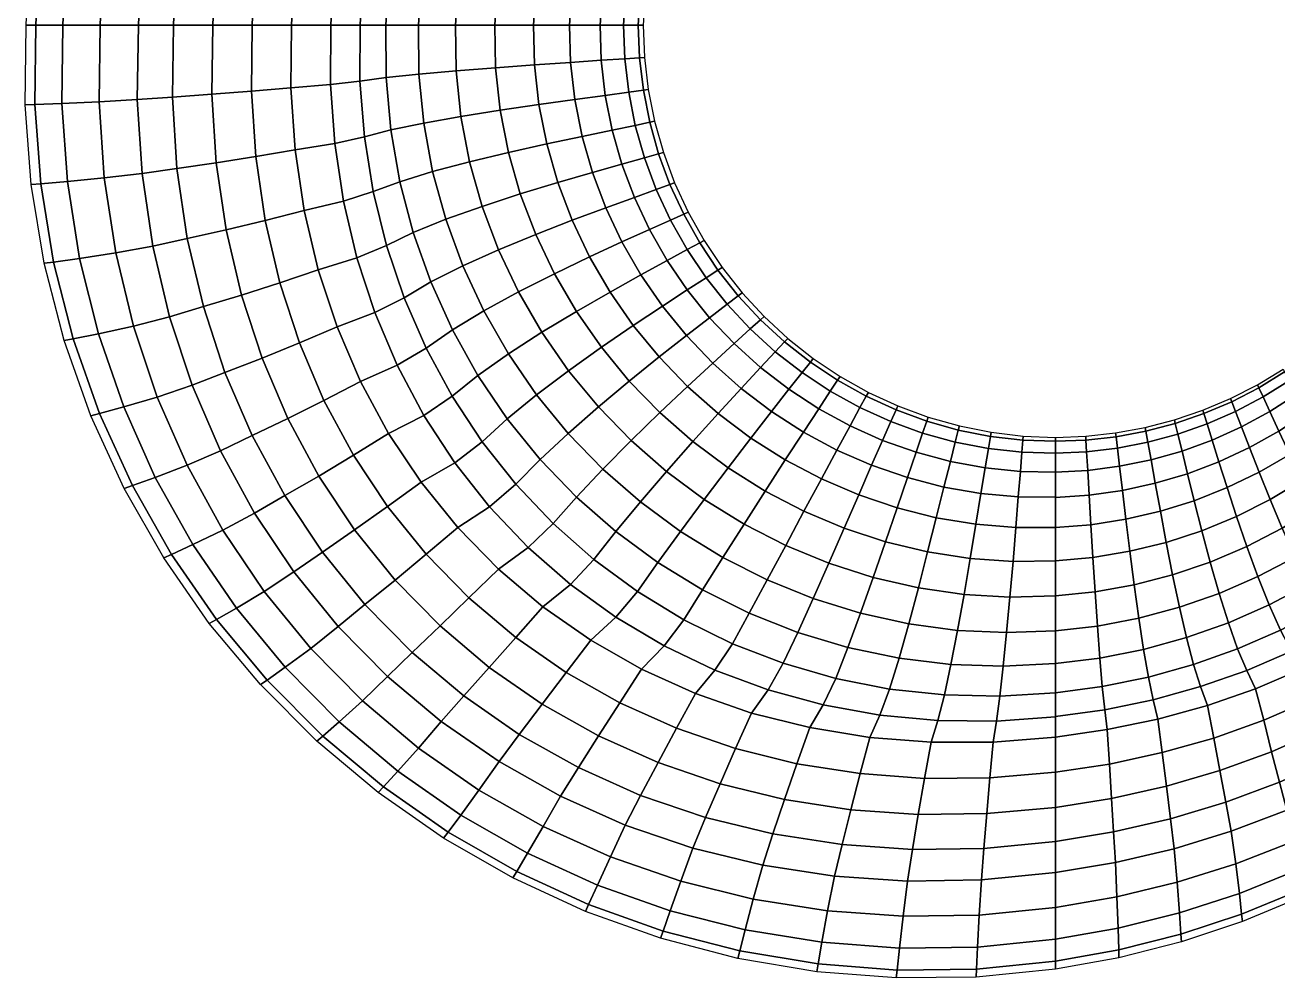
# Model space of a CAD drawing. Extents: x 60 to 137, y 33 to 192.
# Drawn here: x 60.02 to 108.62, y 33.02 to 70 of the extents above; entities that cross this region are included whole.
import ezdxf

# ---------------------------------------------------------------- set-up
doc = ezdxf.new("R2010")
doc.units = 0
doc.header["$MEASUREMENT"] = 0
doc.layers.get('0').update_dxf_attribs({"linetype": 'CONTINUOUS'})
doc.layers.add('SURFACE', color=53, linetype='CONTINUOUS')

# ---------------------------------------------------------------- blocks, each defined once
blk = doc.blocks.new('1')
at = {"layer": 'SURFACE'}
mesh = blk.add_polymesh((9, 5), dxfattribs=at)
for k, corner in enumerate([(-28.568, 2.73, -53.494), (-29.11, 2.729, -51.2), (-29.463, 2.728, -48.842), (-29.628, 2.727, -46.437), (-29.606, 2.727, -44), (-27.068, 2.929, -53.035), (-27.587, 2.888, -50.84), (-27.929, 2.856, -48.593), (-28.092, 2.836, -46.307), (-28.078, 2.829, -44), (-25.92, 3.695, -52.553), (-26.436, 3.642, -50.466), (-26.779, 3.601, -48.334), (-26.95, 3.576, -46.174), (-26.947, 3.567, -44), (-24.887, 4.805, -52.05), (-25.404, 4.769, -50.079), (-25.753, 4.741, -48.07), (-25.934, 4.724, -46.039), (-25.944, 4.718, -44), (-23.624, 5.626, -51.539), (-24.131, 5.606, -49.689), (-24.478, 5.591, -47.807), (-24.662, 5.581, -45.906), (-24.682, 5.578, -44), (-22.21, 6.106, -51.036), (-22.696, 6.1, -49.308), (-23.033, 6.096, -47.551), (-23.216, 6.093, -45.777), (-23.244, 6.092, -44), (-20.729, 6.214, -50.556), (-21.189, 6.219, -48.946), (-21.51, 6.223, -47.308), (-21.689, 6.225, -45.656), (-21.723, 6.226, -44), (-19.272, 5.941, -50.113), (-19.703, 5.954, -48.612), (-20.006, 5.964, -47.086), (-20.178, 5.97, -45.545), (-20.217, 5.972, -44), (-17.93, 5.307, -49.722), (-18.333, 5.323, -48.319), (-18.617, 5.335, -46.891), (-18.782, 5.343, -45.448), (-18.824, 5.346, -44)]):
    mesh.set_mesh_vertex(divmod(k, 5), corner)
mesh = blk.add_polymesh((5, 9), dxfattribs=at)
for k, corner in enumerate([(-27.783, 3.16, -34.368), (-26.181, 3.278, -34.499), (-24.93, 3.948, -34.632), (-23.793, 4.97, -34.765), (-22.43, 5.714, -34.895), (-20.92, 6.131, -35.02), (-19.351, 6.191, -35.137), (-17.816, 5.889, -35.244), (-16.407, 5.242, -35.337), (-28.576, 2.98, -36.679), (-27.006, 3.091, -36.771), (-25.805, 3.79, -36.865), (-24.723, 4.865, -36.959), (-23.403, 5.658, -37.051), (-21.923, 6.115, -37.139), (-20.374, 6.206, -37.221), (-18.851, 5.924, -37.296), (-17.449, 5.285, -37.362), (-29.148, 2.844, -39.073), (-27.6, 2.95, -39.131), (-26.437, 3.67, -39.191), (-25.398, 4.786, -39.251), (-24.109, 5.615, -39.309), (-22.652, 6.102, -39.365), (-21.118, 6.217, -39.418), (-19.605, 5.95, -39.465), (-18.208, 5.318, -39.507), (-29.492, 2.757, -41.522), (-27.959, 2.86, -41.551), (-26.82, 3.594, -41.58), (-25.807, 4.735, -41.609), (-24.538, 5.588, -41.637), (-23.095, 6.095, -41.664), (-21.571, 6.224, -41.69), (-20.063, 5.966, -41.713), (-18.669, 5.339, -41.733), (-29.606, 2.727, -44), (-28.078, 2.829, -44), (-26.947, 3.567, -44), (-25.944, 4.718, -44), (-24.682, 5.578, -44), (-23.244, 6.092, -44), (-21.723, 6.226, -44), (-20.217, 5.972, -44), (-18.824, 5.346, -44)]):
    mesh.set_mesh_vertex(divmod(k, 9), corner)
mesh = blk.add_polymesh((9, 9), dxfattribs=at)
for k, corner in enumerate([(-18, 2.746, -67.875), (-19.856, 2.744, -66.58), (-21.58, 2.742, -65.12), (-23.158, 2.74, -63.504), (-24.582, 2.738, -61.743), (-25.842, 2.735, -59.848), (-26.93, 2.734, -57.833), (-27.841, 2.732, -55.71), (-28.568, 2.73, -53.494), (-17.029, 3.455, -66.983), (-18.788, 3.384, -65.707), (-20.422, 3.312, -64.276), (-21.92, 3.24, -62.699), (-23.272, 3.169, -60.987), (-24.469, 3.101, -59.151), (-25.505, 3.038, -57.205), (-26.373, 2.98, -55.161), (-27.068, 2.929, -53.035), (-16.189, 4.361, -65.988), (-17.88, 4.271, -64.742), (-19.455, 4.18, -63.35), (-20.902, 4.088, -61.822), (-22.212, 3.998, -60.169), (-23.376, 3.912, -58.403), (-24.386, 3.832, -56.536), (-25.236, 3.759, -54.581), (-25.92, 3.695, -52.553), (-15.393, 5.26, -64.862), (-17.026, 5.199, -63.66), (-18.551, 5.136, -62.323), (-19.957, 5.074, -60.859), (-21.234, 5.012, -59.28), (-22.373, 4.954, -57.598), (-23.366, 4.899, -55.823), (-24.206, 4.849, -53.969), (-24.887, 4.805, -52.05), (-14.516, 5.879, -63.651), (-16.071, 5.845, -62.505), (-17.527, 5.81, -61.234), (-18.872, 5.775, -59.846), (-20.096, 5.741, -58.352), (-21.191, 5.709, -56.762), (-22.149, 5.678, -55.089), (-22.962, 5.651, -53.343), (-23.624, 5.626, -51.539), (-13.595, 6.181, -62.406), (-15.059, 6.171, -61.323), (-16.43, 6.16, -60.124), (-17.7, 6.15, -58.819), (-18.857, 6.14, -57.415), (-19.894, 6.13, -55.924), (-20.803, 6.121, -54.356), (-21.577, 6.113, -52.723), (-22.21, 6.106, -51.036), (-12.671, 6.148, -61.18), (-14.036, 6.157, -60.163), (-15.316, 6.166, -59.039), (-16.502, 6.175, -57.817), (-17.584, 6.184, -56.506), (-18.554, 6.192, -55.114), (-19.406, 6.2, -53.651), (-20.133, 6.207, -52.128), (-20.729, 6.214, -50.556), (-11.787, 5.783, -60.027), (-13.054, 5.804, -59.074), (-14.242, 5.826, -58.023), (-15.342, 5.848, -56.881), (-16.347, 5.869, -55.658), (-17.248, 5.89, -54.36), (-18.04, 5.909, -52.997), (-18.716, 5.926, -51.578), (-19.272, 5.941, -50.113), (-10.988, 5.103, -58.997), (-12.164, 5.131, -58.102), (-13.265, 5.159, -57.117), (-14.285, 5.187, -56.049), (-15.216, 5.214, -54.905), (-16.051, 5.24, -53.691), (-16.785, 5.265, -52.417), (-17.413, 5.287, -51.091), (-17.93, 5.307, -49.722)]):
    mesh.set_mesh_vertex(divmod(k, 9), corner)
mesh = blk.add_polymesh((9, 9), dxfattribs=at)
for k, corner in enumerate([(0.039, 2.757, -71.632), (-2.387, 2.757, -71.825), (-4.795, 2.756, -71.831), (-7.17, 2.755, -71.645), (-9.495, 2.754, -71.267), (-11.755, 2.752, -70.698), (-13.935, 2.75, -69.941), (-16.022, 2.748, -68.998), (-18, 2.746, -67.875), (0.039, 3.794, -70.847), (-2.255, 3.787, -71.009), (-4.532, 3.767, -70.986), (-6.778, 3.736, -70.776), (-8.977, 3.694, -70.38), (-11.116, 3.644, -69.798), (-13.18, 3.586, -69.035), (-15.155, 3.522, -68.095), (-17.029, 3.455, -66.983), (0.039, 4.792, -69.915), (-2.123, 4.784, -70.046), (-4.276, 4.758, -69.997), (-6.404, 4.718, -69.767), (-8.494, 4.665, -69.357), (-10.531, 4.601, -68.77), (-12.502, 4.528, -68.009), (-14.392, 4.447, -67.079), (-16.189, 4.361, -65.988), (0.039, 5.555, -68.781), (-1.992, 5.549, -68.883), (-4.023, 5.531, -68.812), (-6.038, 5.504, -68.568), (-8.024, 5.468, -68.154), (-9.966, 5.424, -67.571), (-11.851, 5.374, -66.824), (-13.664, 5.319, -65.919), (-15.393, 5.26, -64.862), (0.039, 6.042, -67.505), (-1.862, 6.039, -67.579), (-3.767, 6.029, -67.49), (-5.662, 6.014, -67.238), (-7.534, 5.994, -66.826), (-9.369, 5.969, -66.256), (-11.153, 5.942, -65.534), (-12.873, 5.911, -64.663), (-14.516, 5.879, -63.651), (0.039, 6.229, -66.152), (-1.735, 6.228, -66.2), (-3.515, 6.225, -66.096), (-5.288, 6.221, -65.841), (-7.041, 6.215, -65.437), (-8.76, 6.208, -64.887), (-10.434, 6.199, -64.194), (-12.049, 6.19, -63.366), (-13.595, 6.181, -62.406), (0.039, 6.106, -64.791), (-1.615, 6.107, -64.816), (-3.275, 6.109, -64.701), (-4.927, 6.113, -64.445), (-6.561, 6.119, -64.053), (-8.164, 6.125, -63.525), (-9.724, 6.132, -62.868), (-11.23, 6.14, -62.084), (-12.671, 6.148, -61.18), (0.039, 5.68, -63.494), (-1.505, 5.682, -63.498), (-3.053, 5.688, -63.373), (-4.592, 5.697, -63.12), (-6.112, 5.71, -62.74), (-7.602, 5.725, -62.237), (-9.051, 5.743, -61.614), (-10.45, 5.762, -60.875), (-11.787, 5.783, -60.027), (0.039, 4.972, -62.326), (-1.409, 4.975, -62.313), (-2.857, 4.982, -62.18), (-4.294, 4.995, -61.93), (-5.712, 5.011, -61.563), (-7.099, 5.03, -61.082), (-8.447, 5.053, -60.492), (-9.746, 5.077, -59.795), (-10.988, 5.103, -58.997)]):
    mesh.set_mesh_vertex(divmod(k, 9), corner)
mesh = blk.add_polymesh((9, 9), dxfattribs=at)
for k, corner in enumerate([(0.039, 0.231, -60), (1.206, 0.231, -59.957), (2.367, 0.231, -59.83), (3.516, 0.231, -59.618), (4.645, 0.231, -59.323), (5.751, 0.231, -58.946), (6.826, 0.231, -58.49), (7.865, 0.231, -57.956), (8.862, 0.231, -57.348), (0.039, 1.588, -60.155), (1.216, 1.584, -60.11), (2.385, 1.576, -59.979), (3.542, 1.562, -59.762), (4.68, 1.544, -59.462), (5.793, 1.522, -59.08), (6.876, 1.497, -58.617), (7.921, 1.469, -58.076), (8.924, 1.44, -57.461), (0.039, 2.874, -60.614), (1.242, 2.868, -60.56), (2.438, 2.852, -60.417), (3.62, 2.825, -60.188), (4.781, 2.791, -59.873), (5.917, 2.749, -59.473), (7.02, 2.701, -58.992), (8.086, 2.648, -58.431), (9.108, 2.592, -57.794), (0.039, 4.024, -61.351), (1.285, 4.016, -61.283), (2.521, 3.993, -61.124), (3.742, 3.956, -60.873), (4.942, 3.908, -60.534), (6.114, 3.85, -60.107), (7.252, 3.783, -59.595), (8.349, 3.71, -59.001), (9.401, 3.632, -58.328), (0.039, 4.977, -62.329), (1.34, 4.967, -62.243), (2.631, 4.94, -62.061), (3.905, 4.896, -61.783), (5.156, 4.839, -61.411), (6.376, 4.77, -60.947), (7.56, 4.691, -60.395), (8.701, 4.604, -59.757), (9.793, 4.512, -59.036), (0.039, 5.684, -63.498), (1.408, 5.674, -63.39), (2.764, 5.645, -63.18), (4.102, 5.598, -62.869), (5.414, 5.538, -62.459), (6.694, 5.464, -61.952), (7.934, 5.38, -61.351), (9.128, 5.288, -60.66), (10.27, 5.189, -59.883), (0.039, 6.109, -64.796), (1.485, 6.099, -64.664), (2.917, 6.071, -64.423), (4.328, 6.026, -64.075), (5.711, 5.968, -63.622), (7.058, 5.897, -63.068), (8.362, 5.817, -62.414), (9.617, 5.728, -61.666), (10.817, 5.633, -60.827), (0.039, 6.229, -66.156), (1.57, 6.22, -65.998), (3.085, 6.196, -65.724), (4.576, 6.159, -65.338), (6.036, 6.109, -64.842), (7.457, 6.048, -64.238), (8.832, 5.979, -63.531), (10.154, 5.904, -62.724), (11.416, 5.823, -61.821), (0.039, 6.038, -67.508), (1.66, 6.032, -67.322), (3.263, 6.015, -67.017), (4.84, 5.988, -66.593), (6.382, 5.953, -66.055), (7.882, 5.91, -65.404), (9.331, 5.862, -64.645), (10.723, 5.808, -63.781), (12.05, 5.75, -62.819)]):
    mesh.set_mesh_vertex(divmod(k, 9), corner)
mesh = blk.add_polymesh((9, 9), dxfattribs=at)
for k, corner in enumerate([(0.039, 6.038, -67.508), (1.66, 6.032, -67.322), (3.263, 6.015, -67.017), (4.84, 5.988, -66.593), (6.382, 5.953, -66.055), (7.882, 5.91, -65.404), (9.331, 5.862, -64.645), (10.723, 5.808, -63.781), (12.05, 5.75, -62.819), (0.039, 5.546, -68.782), (1.755, 5.544, -68.569), (3.449, 5.537, -68.232), (5.113, 5.525, -67.774), (6.74, 5.509, -67.197), (8.32, 5.491, -66.505), (9.845, 5.47, -65.7), (11.308, 5.446, -64.787), (12.701, 5.421, -63.77), (0.039, 4.78, -69.913), (1.85, 4.781, -69.672), (3.637, 4.785, -69.307), (5.39, 4.792, -68.819), (7.1, 4.801, -68.211), (8.76, 4.811, -67.484), (10.36, 4.824, -66.643), (11.893, 4.837, -65.69), (13.351, 4.851, -64.631), (0.039, 3.777, -70.84), (1.946, 3.783, -70.573), (3.824, 3.8, -70.185), (5.663, 3.827, -69.674), (7.455, 3.863, -69.043), (9.192, 3.907, -68.293), (10.864, 3.957, -67.427), (12.463, 4.011, -66.448), (13.981, 4.07, -65.36), (0.039, 2.755, -71.633), (2.039, 2.764, -71.343), (4.004, 2.792, -70.933), (5.927, 2.835, -70.403), (7.796, 2.892, -69.755), (9.604, 2.961, -68.988), (11.342, 3.041, -68.105), (13.002, 3.128, -67.108), (14.575, 3.22, -66), (0.039, 2.637, -72.997), (2.128, 2.642, -72.679), (4.176, 2.658, -72.236), (6.174, 2.684, -71.669), (8.115, 2.717, -70.977), (9.987, 2.758, -70.163), (11.784, 2.804, -69.228), (13.496, 2.855, -68.174), (15.116, 2.909, -67.005), (0.039, 2.519, -74.36), (2.211, 2.523, -74.016), (4.338, 2.535, -73.541), (6.41, 2.553, -72.935), (8.419, 2.578, -72.2), (10.355, 2.607, -71.337), (12.209, 2.641, -70.347), (13.975, 2.678, -69.234), (15.643, 2.717, -68.001), (0.039, 2.531, -75.681), (2.289, 2.536, -75.311), (4.493, 2.551, -74.805), (6.643, 2.574, -74.162), (8.727, 2.604, -73.384), (10.737, 2.64, -72.471), (12.663, 2.682, -71.428), (14.497, 2.728, -70.256), (16.23, 2.777, -68.96), (0.039, 3.149, -76.889), (2.358, 3.149, -76.497), (4.633, 3.148, -75.963), (6.853, 3.145, -75.285), (9.009, 3.143, -74.467), (11.089, 3.139, -73.509), (13.085, 3.135, -72.415), (14.986, 3.131, -71.188), (16.785, 3.127, -69.832)]):
    mesh.set_mesh_vertex(divmod(k, 9), corner)
mesh = blk.add_polymesh((5, 5), dxfattribs=at)
for k, corner in enumerate([(-16.407, 5.242, -35.337), (-15.21, 4.287, -35.414), (-14.297, 3.082, -35.472), (-13.725, 1.702, -35.509), (-13.53, 0.231, -35.522), (-17.449, 5.285, -37.362), (-16.255, 4.329, -37.416), (-15.344, 3.115, -37.457), (-14.772, 1.72, -37.484), (-14.577, 0.231, -37.493), (-18.208, 5.318, -39.507), (-17.016, 4.361, -39.542), (-16.106, 3.14, -39.568), (-15.535, 1.734, -39.584), (-15.341, 0.231, -39.59), (-18.669, 5.339, -41.733), (-17.479, 4.381, -41.75), (-16.57, 3.156, -41.763), (-15.999, 1.742, -41.771), (-15.805, 0.231, -41.773), (-18.824, 5.346, -44), (-17.635, 4.388, -44), (-16.725, 3.162, -44), (-16.155, 1.745, -44), (-15.961, 0.231, -44)]):
    mesh.set_mesh_vertex(divmod(k, 5), corner)
mesh = blk.add_polymesh((5, 5), dxfattribs=at)
for k, corner in enumerate([(-17.93, 5.307, -49.722), (-18.333, 5.323, -48.319), (-18.617, 5.335, -46.891), (-18.782, 5.343, -45.448), (-18.824, 5.346, -44), (-16.787, 4.35, -49.398), (-17.164, 4.366, -48.076), (-17.432, 4.378, -46.73), (-17.589, 4.386, -45.368), (-17.635, 4.388, -44), (-15.913, 3.131, -49.152), (-16.27, 3.144, -47.892), (-16.526, 3.154, -46.607), (-16.678, 3.16, -45.307), (-16.725, 3.162, -44), (-15.365, 1.729, -48.998), (-15.71, 1.736, -47.775), (-15.957, 1.741, -46.53), (-16.106, 1.744, -45.269), (-16.155, 1.745, -44), (-15.177, 0.231, -48.944), (-15.518, 0.231, -47.735), (-15.764, 0.231, -46.503), (-15.911, 0.231, -45.255), (-15.961, 0.231, -44)]):
    mesh.set_mesh_vertex(divmod(k, 5), corner)
mesh = blk.add_polymesh((5, 9), dxfattribs=at)
for k, corner in enumerate([(-10.988, 5.103, -58.997), (-12.164, 5.131, -58.102), (-13.265, 5.159, -57.117), (-14.285, 5.187, -56.049), (-15.216, 5.214, -54.905), (-16.051, 5.24, -53.691), (-16.785, 5.265, -52.417), (-17.413, 5.287, -51.091), (-17.93, 5.307, -49.722), (-10.314, 4.149, -58.137), (-11.411, 4.176, -57.292), (-12.438, 4.204, -56.362), (-13.388, 4.231, -55.356), (-14.255, 4.258, -54.277), (-15.034, 4.284, -53.135), (-15.718, 4.309, -51.936), (-16.304, 4.331, -50.687), (-16.787, 4.35, -49.398), (-9.8, 2.973, -57.488), (-10.837, 2.994, -56.68), (-11.807, 3.016, -55.793), (-12.704, 3.038, -54.832), (-13.523, 3.059, -53.804), (-14.257, 3.08, -52.715), (-14.903, 3.099, -51.572), (-15.456, 3.116, -50.382), (-15.913, 3.131, -49.152), (-9.476, 1.642, -57.083), (-10.476, 1.653, -56.297), (-11.41, 1.665, -55.436), (-12.274, 1.677, -54.504), (-13.062, 1.689, -53.507), (-13.77, 1.7, -52.451), (-14.392, 1.711, -51.343), (-14.924, 1.72, -50.189), (-15.365, 1.729, -48.998), (-9.365, 0.231, -56.944), (-10.352, 0.231, -56.166), (-11.274, 0.231, -55.314), (-12.127, 0.231, -54.391), (-12.905, 0.231, -53.405), (-13.603, 0.231, -52.36), (-14.217, 0.231, -51.264), (-14.743, 0.231, -50.123), (-15.177, 0.231, -48.944)]):
    mesh.set_mesh_vertex(divmod(k, 9), corner)
mesh = blk.add_polymesh((5, 9), dxfattribs=at)
for k, corner in enumerate([(0.039, 4.972, -62.326), (-1.409, 4.975, -62.313), (-2.857, 4.982, -62.18), (-4.294, 4.995, -61.93), (-5.712, 5.011, -61.563), (-7.099, 5.03, -61.082), (-8.447, 5.053, -60.492), (-9.746, 5.077, -59.795), (-10.988, 5.103, -58.997), (0.039, 4.019, -61.349), (-1.329, 4.022, -61.321), (-2.693, 4.029, -61.182), (-4.045, 4.041, -60.934), (-5.376, 4.057, -60.579), (-6.677, 4.077, -60.118), (-7.939, 4.099, -59.554), (-9.154, 4.123, -58.893), (-10.314, 4.149, -58.137), (0.039, 2.871, -60.613), (-1.268, 2.873, -60.573), (-2.569, 2.879, -60.43), (-3.856, 2.888, -60.184), (-5.121, 2.901, -59.836), (-6.356, 2.916, -59.39), (-7.552, 2.933, -58.847), (-8.703, 2.953, -58.212), (-9.8, 2.973, -57.488), (0.039, 1.586, -60.155), (-1.229, 1.587, -60.108), (-2.491, 1.59, -59.962), (-3.737, 1.595, -59.717), (-4.961, 1.602, -59.374), (-6.153, 1.611, -58.937), (-7.309, 1.62, -58.407), (-8.418, 1.631, -57.787), (-9.476, 1.642, -57.083), (0.039, 0.231, -60), (-1.216, 0.231, -59.951), (-2.464, 0.231, -59.803), (-3.696, 0.231, -59.558), (-4.905, 0.231, -59.217), (-6.084, 0.231, -58.782), (-7.224, 0.231, -58.256), (-8.321, 0.231, -57.642), (-9.365, 0.231, -56.944)]):
    mesh.set_mesh_vertex(divmod(k, 9), corner)
mesh = blk.add_polymesh((9, 5), dxfattribs=at)
for k, corner in enumerate([(-38.427, 0.231, -56.246), (-39.202, 0.231, -53.246), (-39.709, 0.231, -50.188), (-39.943, 0.231, -47.099), (-39.903, 0.231, -44), (-38.072, 1.681, -56.177), (-38.835, 1.688, -53.196), (-39.333, 1.692, -50.157), (-39.563, 1.695, -47.084), (-39.522, 1.696, -44), (-37.096, 2.77, -55.981), (-37.826, 2.778, -53.056), (-38.3, 2.785, -50.069), (-38.517, 2.789, -47.043), (-38.474, 2.79, -44), (-35.739, 3.227, -55.684), (-36.427, 3.229, -52.842), (-36.871, 3.232, -49.933), (-37.07, 3.233, -46.978), (-37.025, 3.233, -44), (-34.335, 2.937, -55.32), (-34.984, 2.928, -52.575), (-35.402, 2.92, -49.76), (-35.589, 2.916, -46.895), (-35.545, 2.914, -44), (-33.027, 2.431, -54.925), (-33.649, 2.427, -52.28), (-34.05, 2.424, -49.564), (-34.23, 2.422, -46.798), (-34.189, 2.421, -44), (-31.551, 2.523, -54.479), (-32.142, 2.523, -51.945), (-32.525, 2.523, -49.341), (-32.697, 2.523, -46.687), (-32.662, 2.523, -44), (-30.064, 2.627, -53.998), (-30.629, 2.626, -51.582), (-30.995, 2.626, -49.099), (-31.163, 2.625, -46.566), (-31.134, 2.625, -44), (-28.568, 2.73, -53.494), (-29.11, 2.729, -51.2), (-29.463, 2.728, -48.842), (-29.628, 2.727, -46.437), (-29.606, 2.727, -44)]):
    mesh.set_mesh_vertex(divmod(k, 5), corner)
mesh = blk.add_polymesh((5, 9), dxfattribs=at)
for k, corner in enumerate([(-38.095, 0.231, -33.742), (-37.732, 1.658, -33.755), (-36.732, 2.749, -33.792), (-35.336, 3.252, -33.85), (-33.878, 3.063, -33.927), (-32.503, 2.708, -34.02), (-30.949, 2.874, -34.126), (-29.373, 3.025, -34.243), (-27.783, 3.16, -34.368), (-38.882, 0.231, -36.237), (-38.511, 1.674, -36.246), (-37.491, 2.766, -36.272), (-36.073, 3.244, -36.314), (-34.606, 3.001, -36.368), (-33.239, 2.589, -36.433), (-31.696, 2.728, -36.508), (-30.141, 2.859, -36.591), (-28.576, 2.98, -36.679), (-39.448, 0.231, -38.792), (-39.071, 1.686, -38.798), (-38.036, 2.779, -38.814), (-36.602, 3.238, -38.84), (-35.128, 2.954, -38.875), (-33.767, 2.499, -38.917), (-32.233, 2.618, -38.964), (-30.692, 2.733, -39.017), (-29.148, 2.844, -39.073), (-39.789, 0.231, -41.386), (-39.409, 1.694, -41.389), (-38.364, 2.787, -41.397), (-36.92, 3.235, -41.41), (-35.441, 2.924, -41.426), (-34.084, 2.441, -41.447), (-32.555, 2.548, -41.47), (-31.024, 2.653, -41.495), (-29.492, 2.757, -41.522), (-39.903, 0.231, -44), (-39.522, 1.696, -44), (-38.474, 2.79, -44), (-37.025, 3.233, -44), (-35.545, 2.914, -44), (-34.189, 2.421, -44), (-32.662, 2.523, -44), (-31.134, 2.625, -44), (-29.606, 2.727, -44)]):
    mesh.set_mesh_vertex(divmod(k, 9), corner)
mesh = blk.add_polymesh((9, 9), dxfattribs=at)
for k, corner in enumerate([(-23.705, 0.231, -75.557), (-26.246, 0.231, -73.783), (-28.62, 0.231, -71.792), (-30.809, 0.231, -69.598), (-32.795, 0.231, -67.219), (-34.563, 0.231, -64.674), (-36.098, 0.231, -61.983), (-37.39, 0.231, -59.166), (-38.427, 0.231, -56.246), (-23.528, 1.602, -75.321), (-26.043, 1.613, -73.566), (-28.391, 1.624, -71.594), (-30.554, 1.634, -69.421), (-32.516, 1.645, -67.064), (-34.261, 1.655, -64.541), (-35.776, 1.665, -61.871), (-37.05, 1.674, -59.076), (-38.072, 1.681, -56.177), (-23.037, 2.668, -74.657), (-25.478, 2.682, -72.954), (-27.755, 2.696, -71.038), (-29.849, 2.71, -68.924), (-31.746, 2.724, -66.627), (-33.43, 2.737, -64.165), (-34.89, 2.749, -61.556), (-36.115, 2.76, -58.821), (-37.096, 2.77, -55.981), (-22.333, 3.191, -73.688), (-24.675, 3.196, -72.058), (-26.855, 3.201, -70.221), (-28.856, 3.206, -68.189), (-30.664, 3.21, -65.979), (-32.267, 3.215, -63.605), (-33.653, 3.219, -61.085), (-34.813, 3.223, -58.438), (-35.739, 3.227, -55.684), (-21.556, 3.058, -72.583), (-23.799, 3.042, -71.03), (-25.882, 3.025, -69.276), (-27.792, 3.009, -67.335), (-29.515, 2.992, -65.218), (-31.041, 2.977, -62.942), (-32.358, 2.962, -60.522), (-33.458, 2.949, -57.975), (-34.335, 2.937, -55.32), (-20.77, 2.48, -71.529), (-22.924, 2.473, -70.037), (-24.924, 2.466, -68.353), (-26.756, 2.46, -66.487), (-28.409, 2.453, -64.452), (-29.871, 2.447, -62.263), (-31.133, 2.441, -59.934), (-32.187, 2.435, -57.483), (-33.027, 2.431, -54.925), (-19.879, 2.522, -70.355), (-21.933, 2.522, -68.93), (-23.839, 2.522, -67.321), (-25.584, 2.522, -65.538), (-27.157, 2.523, -63.593), (-28.548, 2.523, -61.501), (-29.749, 2.523, -59.274), (-30.751, 2.523, -56.928), (-31.551, 2.523, -54.479), (-18.953, 2.634, -69.127), (-20.907, 2.633, -67.768), (-22.721, 2.632, -66.234), (-24.382, 2.631, -64.535), (-25.88, 2.63, -62.683), (-27.204, 2.629, -60.689), (-28.347, 2.628, -58.567), (-29.302, 2.627, -56.332), (-30.064, 2.627, -53.998), (-18, 2.746, -67.875), (-19.856, 2.744, -66.58), (-21.58, 2.742, -65.12), (-23.158, 2.74, -63.504), (-24.582, 2.738, -61.743), (-25.842, 2.735, -59.848), (-26.93, 2.734, -57.833), (-27.841, 2.732, -55.71), (-28.568, 2.73, -53.494)]):
    mesh.set_mesh_vertex(divmod(k, 9), corner)
mesh = blk.add_polymesh((9, 9), dxfattribs=at)
for k, corner in enumerate([(0.039, 0.231, -80.641), (-3.044, 0.231, -80.947), (-6.143, 0.231, -80.98), (-9.232, 0.231, -80.738), (-12.288, 0.231, -80.224), (-15.286, 0.231, -79.442), (-18.204, 0.231, -78.398), (-21.018, 0.231, -77.099), (-23.705, 0.231, -75.557), (0.039, 1.551, -80.335), (-3.029, 1.552, -80.64), (-6.11, 1.555, -80.674), (-9.179, 1.559, -80.438), (-12.213, 1.566, -79.932), (-15.187, 1.573, -79.16), (-18.079, 1.582, -78.129), (-20.867, 1.592, -76.846), (-23.528, 1.602, -75.321), (0.039, 2.601, -79.479), (-2.987, 2.603, -79.779), (-6.019, 2.607, -79.819), (-9.031, 2.613, -79.596), (-12.002, 2.621, -79.113), (-14.91, 2.631, -78.371), (-17.732, 2.642, -77.376), (-20.448, 2.654, -76.135), (-23.037, 2.668, -74.657), (0.039, 3.168, -78.247), (-2.923, 3.169, -78.54), (-5.879, 3.17, -78.585), (-8.809, 3.172, -78.381), (-11.691, 3.175, -77.927), (-14.505, 3.179, -77.225), (-17.229, 3.182, -76.28), (-19.845, 3.187, -75.098), (-22.333, 3.191, -73.688), (0.039, 3.136, -76.891), (-2.84, 3.135, -77.172), (-5.708, 3.13, -77.219), (-8.543, 3.123, -77.03), (-11.326, 3.113, -76.603), (-14.037, 3.102, -75.941), (-16.658, 3.088, -75.046), (-19.171, 3.074, -73.924), (-21.556, 3.058, -72.583), (0.039, 2.512, -75.687), (-2.744, 2.511, -75.95), (-5.513, 2.509, -75.991), (-8.247, 2.506, -75.805), (-10.929, 2.502, -75.393), (-13.54, 2.497, -74.755), (-16.062, 2.492, -73.895), (-18.478, 2.486, -72.817), (-20.77, 2.48, -71.529), (0.039, 2.521, -74.359), (-2.634, 2.521, -74.602), (-5.29, 2.521, -74.634), (-7.911, 2.521, -74.451), (-10.478, 2.521, -74.053), (-12.975, 2.522, -73.441), (-15.385, 2.522, -72.618), (-17.692, 2.522, -71.587), (-19.879, 2.522, -70.355), (0.039, 2.639, -72.996), (-2.514, 2.639, -73.215), (-5.05, 2.639, -73.235), (-7.549, 2.638, -73.052), (-9.997, 2.638, -72.666), (-12.377, 2.637, -72.077), (-14.673, 2.636, -71.288), (-16.87, 2.635, -70.303), (-18.953, 2.634, -69.127), (0.039, 2.757, -71.632), (-2.387, 2.757, -71.825), (-4.795, 2.756, -71.831), (-7.17, 2.755, -71.645), (-9.495, 2.754, -71.267), (-11.755, 2.752, -70.698), (-13.935, 2.75, -69.941), (-16.022, 2.748, -68.998), (-18, 2.746, -67.875)]):
    mesh.set_mesh_vertex(divmod(k, 9), corner)
mesh = blk.add_polymesh((5, 9), dxfattribs=at)
for k, corner in enumerate([(0.039, 3.149, -76.889), (2.358, 3.149, -76.497), (4.633, 3.148, -75.963), (6.853, 3.145, -75.285), (9.009, 3.143, -74.467), (11.089, 3.139, -73.509), (13.085, 3.135, -72.415), (14.986, 3.131, -71.188), (16.785, 3.127, -69.832), (0.039, 3.176, -78.245), (2.416, 3.172, -77.833), (4.75, 3.161, -77.268), (7.032, 3.144, -76.55), (9.249, 3.122, -75.683), (11.392, 3.095, -74.669), (13.449, 3.064, -73.511), (15.411, 3.03, -72.215), (17.268, 2.994, -70.786), (0.039, 2.605, -79.476), (2.46, 2.6, -79.047), (4.84, 2.588, -78.454), (7.169, 2.568, -77.699), (9.435, 2.541, -76.786), (11.626, 2.51, -75.719), (13.732, 2.473, -74.501), (15.741, 2.433, -73.14), (17.645, 2.39, -71.64), (0.039, 1.552, -80.333), (2.487, 1.549, -79.892), (4.897, 1.541, -79.28), (7.256, 1.528, -78.499), (9.553, 1.511, -77.554), (11.775, 1.491, -76.449), (13.912, 1.467, -75.189), (15.952, 1.441, -73.78), (17.886, 1.414, -72.23), (0.039, 0.231, -80.641), (2.497, 0.231, -80.196), (4.917, 0.231, -79.577), (7.287, 0.231, -78.787), (9.594, 0.231, -77.83), (11.827, 0.231, -76.711), (13.974, 0.231, -75.436), (16.025, 0.231, -74.011), (17.969, 0.231, -72.443)]):
    mesh.set_mesh_vertex(divmod(k, 9), corner)
mesh = blk.add_polymesh((9, 5), dxfattribs=at)
for k, corner in enumerate([(-38.427, 0.231, -56.246), (-39.202, 0.231, -53.246), (-39.709, 0.231, -50.188), (-39.943, 0.231, -47.099), (-39.903, 0.231, -44), (-38.072, -1.22, -56.177), (-38.835, -1.226, -53.196), (-39.333, -1.231, -50.157), (-39.563, -1.234, -47.084), (-39.522, -1.235, -44), (-37.096, -2.309, -55.981), (-37.826, -2.317, -53.056), (-38.3, -2.323, -50.069), (-38.517, -2.327, -47.043), (-38.474, -2.329, -44), (-35.739, -2.765, -55.684), (-36.427, -2.768, -52.842), (-36.871, -2.77, -49.933), (-37.07, -2.772, -46.978), (-37.025, -2.772, -44), (-34.335, -2.476, -55.32), (-34.984, -2.466, -52.575), (-35.402, -2.459, -49.76), (-35.589, -2.454, -46.895), (-35.545, -2.453, -44), (-33.027, -1.969, -54.925), (-33.649, -1.965, -52.28), (-34.05, -1.962, -49.564), (-34.23, -1.961, -46.798), (-34.189, -1.96, -44), (-31.551, -2.062, -54.479), (-32.142, -2.062, -51.945), (-32.525, -2.062, -49.341), (-32.697, -2.062, -46.687), (-32.662, -2.062, -44), (-30.064, -2.165, -53.998), (-30.629, -2.165, -51.582), (-30.995, -2.164, -49.099), (-31.163, -2.164, -46.566), (-31.134, -2.164, -44), (-28.568, -2.269, -53.494), (-29.11, -2.268, -51.2), (-29.463, -2.267, -48.842), (-29.628, -2.266, -46.437), (-29.606, -2.266, -44)]):
    mesh.set_mesh_vertex(divmod(k, 5), corner)
mesh = blk.add_polymesh((5, 9), dxfattribs=at)
for k, corner in enumerate([(-38.095, 0.231, -33.742), (-37.732, -1.197, -33.755), (-36.732, -2.287, -33.792), (-35.336, -2.79, -33.85), (-33.878, -2.602, -33.927), (-32.503, -2.247, -34.02), (-30.949, -2.412, -34.126), (-29.373, -2.563, -34.243), (-27.783, -2.699, -34.368), (-38.882, 0.231, -36.237), (-38.511, -1.213, -36.246), (-37.491, -2.305, -36.272), (-36.073, -2.783, -36.314), (-34.606, -2.54, -36.368), (-33.239, -2.128, -36.433), (-31.696, -2.267, -36.508), (-30.141, -2.397, -36.591), (-28.576, -2.519, -36.679), (-39.448, 0.231, -38.792), (-39.071, -1.225, -38.798), (-38.036, -2.317, -38.814), (-36.602, -2.777, -38.84), (-35.128, -2.493, -38.875), (-33.767, -2.037, -38.917), (-32.233, -2.156, -38.964), (-30.692, -2.271, -39.017), (-29.148, -2.382, -39.073), (-39.789, 0.231, -41.386), (-39.409, -1.232, -41.389), (-38.364, -2.326, -41.397), (-36.92, -2.773, -41.41), (-35.441, -2.463, -41.426), (-34.084, -1.98, -41.447), (-32.555, -2.086, -41.47), (-31.024, -2.192, -41.495), (-29.492, -2.296, -41.522), (-39.903, 0.231, -44), (-39.522, -1.235, -44), (-38.474, -2.329, -44), (-37.025, -2.772, -44), (-35.545, -2.453, -44), (-34.189, -1.96, -44), (-32.662, -2.062, -44), (-31.134, -2.164, -44), (-29.606, -2.266, -44)]):
    mesh.set_mesh_vertex(divmod(k, 9), corner)
mesh = blk.add_polymesh((9, 9), dxfattribs=at)
for k, corner in enumerate([(-23.705, 0.231, -75.557), (-26.246, 0.231, -73.783), (-28.62, 0.231, -71.792), (-30.809, 0.231, -69.598), (-32.795, 0.231, -67.219), (-34.563, 0.231, -64.674), (-36.098, 0.231, -61.983), (-37.39, 0.231, -59.166), (-38.427, 0.231, -56.246), (-23.528, -1.141, -75.321), (-26.043, -1.151, -73.566), (-28.391, -1.162, -71.594), (-30.554, -1.173, -69.421), (-32.516, -1.184, -67.064), (-34.261, -1.194, -64.541), (-35.776, -1.204, -61.871), (-37.05, -1.212, -59.076), (-38.072, -1.22, -56.177), (-23.037, -2.206, -74.657), (-25.478, -2.22, -72.954), (-27.755, -2.234, -71.038), (-29.849, -2.248, -68.924), (-31.746, -2.262, -66.627), (-33.43, -2.275, -64.165), (-34.89, -2.288, -61.556), (-36.115, -2.299, -58.821), (-37.096, -2.309, -55.981), (-22.333, -2.73, -73.688), (-24.675, -2.735, -72.058), (-26.855, -2.74, -70.221), (-28.856, -2.744, -68.189), (-30.664, -2.749, -65.979), (-32.267, -2.754, -63.605), (-33.653, -2.758, -61.085), (-34.813, -2.762, -58.438), (-35.739, -2.765, -55.684), (-21.556, -2.597, -72.583), (-23.799, -2.58, -71.03), (-25.882, -2.564, -69.276), (-27.792, -2.547, -67.335), (-29.515, -2.531, -65.218), (-31.041, -2.515, -62.942), (-32.358, -2.501, -60.522), (-33.458, -2.487, -57.975), (-34.335, -2.476, -55.32), (-20.77, -2.018, -71.529), (-22.924, -2.012, -70.037), (-24.924, -2.005, -68.353), (-26.756, -1.998, -66.487), (-28.409, -1.992, -64.452), (-29.871, -1.985, -62.263), (-31.133, -1.979, -59.934), (-32.187, -1.974, -57.483), (-33.027, -1.969, -54.925), (-19.879, -2.061, -70.355), (-21.933, -2.061, -68.93), (-23.839, -2.061, -67.321), (-25.584, -2.061, -65.538), (-27.157, -2.061, -63.593), (-28.548, -2.061, -61.501), (-29.749, -2.061, -59.274), (-30.751, -2.062, -56.928), (-31.551, -2.062, -54.479), (-18.953, -2.173, -69.127), (-20.907, -2.172, -67.768), (-22.721, -2.171, -66.234), (-24.382, -2.17, -64.535), (-25.88, -2.169, -62.683), (-27.204, -2.168, -60.689), (-28.347, -2.167, -58.567), (-29.302, -2.166, -56.332), (-30.064, -2.165, -53.998), (-18, -2.285, -67.875), (-19.856, -2.283, -66.58), (-21.58, -2.281, -65.12), (-23.158, -2.278, -63.504), (-24.582, -2.276, -61.743), (-25.842, -2.274, -59.848), (-26.93, -2.272, -57.833), (-27.841, -2.27, -55.71), (-28.568, -2.269, -53.494)]):
    mesh.set_mesh_vertex(divmod(k, 9), corner)
mesh = blk.add_polymesh((9, 9), dxfattribs=at)
for k, corner in enumerate([(0.039, 0.231, -80.641), (-3.044, 0.231, -80.947), (-6.143, 0.231, -80.98), (-9.232, 0.231, -80.738), (-12.288, 0.231, -80.224), (-15.286, 0.231, -79.442), (-18.204, 0.231, -78.398), (-21.018, 0.231, -77.099), (-23.705, 0.231, -75.557), (0.039, -1.089, -80.335), (-3.029, -1.09, -80.64), (-6.11, -1.093, -80.674), (-9.179, -1.098, -80.438), (-12.213, -1.104, -79.932), (-15.187, -1.112, -79.16), (-18.079, -1.121, -78.129), (-20.867, -1.13, -76.846), (-23.528, -1.141, -75.321), (0.039, -2.14, -79.479), (-2.987, -2.141, -79.779), (-6.019, -2.145, -79.819), (-9.031, -2.151, -79.596), (-12.002, -2.16, -79.113), (-14.91, -2.169, -78.371), (-17.732, -2.181, -77.376), (-20.448, -2.193, -76.135), (-23.037, -2.206, -74.657), (0.039, -2.707, -78.247), (-2.923, -2.708, -78.54), (-5.879, -2.709, -78.585), (-8.809, -2.711, -78.381), (-11.691, -2.714, -77.927), (-14.505, -2.717, -77.225), (-17.229, -2.721, -76.28), (-19.845, -2.725, -75.098), (-22.333, -2.73, -73.688), (0.039, -2.675, -76.891), (-2.84, -2.673, -77.172), (-5.708, -2.669, -77.219), (-8.543, -2.661, -77.03), (-11.326, -2.652, -76.603), (-14.037, -2.64, -75.941), (-16.658, -2.627, -75.046), (-19.171, -2.612, -73.924), (-21.556, -2.597, -72.583), (0.039, -2.05, -75.687), (-2.744, -2.05, -75.95), (-5.513, -2.048, -75.991), (-8.247, -2.045, -75.805), (-10.929, -2.041, -75.393), (-13.54, -2.036, -74.755), (-16.062, -2.031, -73.895), (-18.478, -2.025, -72.817), (-20.77, -2.018, -71.529), (0.039, -2.06, -74.359), (-2.634, -2.06, -74.602), (-5.29, -2.06, -74.634), (-7.911, -2.06, -74.451), (-10.478, -2.06, -74.053), (-12.975, -2.06, -73.441), (-15.385, -2.06, -72.618), (-17.692, -2.06, -71.587), (-19.879, -2.061, -70.355), (0.039, -2.178, -72.996), (-2.514, -2.178, -73.215), (-5.05, -2.177, -73.235), (-7.549, -2.177, -73.052), (-9.997, -2.176, -72.666), (-12.377, -2.176, -72.077), (-14.673, -2.175, -71.288), (-16.87, -2.174, -70.303), (-18.953, -2.173, -69.127), (0.039, -2.295, -71.632), (-2.387, -2.295, -71.825), (-4.795, -2.295, -71.831), (-7.17, -2.294, -71.645), (-9.495, -2.292, -71.267), (-11.755, -2.291, -70.698), (-13.935, -2.289, -69.941), (-16.022, -2.287, -68.998), (-18, -2.285, -67.875)]):
    mesh.set_mesh_vertex(divmod(k, 9), corner)
mesh = blk.add_polymesh((5, 5), dxfattribs=at)
for k, corner in enumerate([(-17.93, -4.846, -49.722), (-18.333, -4.862, -48.319), (-18.617, -4.874, -46.891), (-18.782, -4.882, -45.448), (-18.824, -4.884, -44), (-16.787, -3.889, -49.398), (-17.164, -3.905, -48.076), (-17.432, -3.917, -46.73), (-17.589, -3.924, -45.368), (-17.635, -3.927, -44), (-15.913, -2.67, -49.152), (-16.27, -2.683, -47.892), (-16.526, -2.692, -46.607), (-16.678, -2.698, -45.307), (-16.725, -2.7, -44), (-15.365, -1.267, -48.998), (-15.71, -1.274, -47.775), (-15.957, -1.279, -46.53), (-16.106, -1.283, -45.269), (-16.155, -1.284, -44), (-15.177, 0.231, -48.944), (-15.518, 0.231, -47.735), (-15.764, 0.231, -46.503), (-15.911, 0.231, -45.255), (-15.961, 0.231, -44)]):
    mesh.set_mesh_vertex(divmod(k, 5), corner)
mesh = blk.add_polymesh((5, 9), dxfattribs=at)
for k, corner in enumerate([(-10.988, -4.642, -58.997), (-12.164, -4.67, -58.102), (-13.265, -4.697, -57.117), (-14.285, -4.725, -56.049), (-15.216, -4.753, -54.905), (-16.051, -4.779, -53.691), (-16.785, -4.804, -52.417), (-17.413, -4.826, -51.091), (-17.93, -4.846, -49.722), (-10.314, -3.688, -58.137), (-11.411, -3.715, -57.292), (-12.438, -3.742, -56.362), (-13.388, -3.77, -55.356), (-14.255, -3.797, -54.277), (-15.034, -3.823, -53.135), (-15.718, -3.847, -51.936), (-16.304, -3.869, -50.687), (-16.787, -3.889, -49.398), (-9.8, -2.512, -57.488), (-10.837, -2.533, -56.68), (-11.807, -2.555, -55.793), (-12.704, -2.577, -54.832), (-13.523, -2.598, -53.804), (-14.257, -2.618, -52.715), (-14.903, -2.638, -51.572), (-15.456, -2.655, -50.382), (-15.913, -2.67, -49.152), (-9.476, -1.18, -57.083), (-10.476, -1.192, -56.297), (-11.41, -1.204, -55.436), (-12.274, -1.216, -54.504), (-13.062, -1.228, -53.507), (-13.77, -1.239, -52.451), (-14.392, -1.249, -51.343), (-14.924, -1.259, -50.189), (-15.365, -1.267, -48.998), (-9.365, 0.231, -56.944), (-10.352, 0.231, -56.166), (-11.274, 0.231, -55.314), (-12.127, 0.231, -54.391), (-12.905, 0.231, -53.405), (-13.603, 0.231, -52.36), (-14.217, 0.231, -51.264), (-14.743, 0.231, -50.123), (-15.177, 0.231, -48.944)]):
    mesh.set_mesh_vertex(divmod(k, 9), corner)
mesh = blk.add_polymesh((5, 9), dxfattribs=at)
for k, corner in enumerate([(0.039, -4.511, -62.326), (-1.409, -4.513, -62.313), (-2.857, -4.521, -62.18), (-4.294, -4.533, -61.93), (-5.712, -4.549, -61.563), (-7.099, -4.569, -61.082), (-8.447, -4.591, -60.492), (-9.746, -4.616, -59.795), (-10.988, -4.642, -58.997), (0.039, -3.558, -61.349), (-1.329, -3.56, -61.321), (-2.693, -3.568, -61.182), (-4.045, -3.58, -60.934), (-5.376, -3.596, -60.579), (-6.677, -3.615, -60.118), (-7.939, -3.637, -59.554), (-9.154, -3.662, -58.893), (-10.314, -3.688, -58.137), (0.039, -2.409, -60.613), (-1.268, -2.411, -60.573), (-2.569, -2.417, -60.43), (-3.856, -2.427, -60.184), (-5.121, -2.439, -59.836), (-6.356, -2.455, -59.39), (-7.552, -2.472, -58.847), (-8.703, -2.491, -58.212), (-9.8, -2.512, -57.488), (0.039, -1.124, -60.155), (-1.229, -1.125, -60.108), (-2.491, -1.129, -59.962), (-3.737, -1.134, -59.717), (-4.961, -1.141, -59.374), (-6.153, -1.149, -58.937), (-7.309, -1.159, -58.407), (-8.418, -1.169, -57.787), (-9.476, -1.18, -57.083), (0.039, 0.231, -60), (-1.216, 0.231, -59.951), (-2.464, 0.231, -59.803), (-3.696, 0.231, -59.558), (-4.905, 0.231, -59.217), (-6.084, 0.231, -58.782), (-7.224, 0.231, -58.256), (-8.321, 0.231, -57.642), (-9.365, 0.231, -56.944)]):
    mesh.set_mesh_vertex(divmod(k, 9), corner)
mesh = blk.add_polymesh((9, 9), dxfattribs=at)
for k, corner in enumerate([(0.039, 0.231, -60), (1.206, 0.231, -59.957), (2.367, 0.231, -59.83), (3.516, 0.231, -59.618), (4.645, 0.231, -59.323), (5.751, 0.231, -58.946), (6.826, 0.231, -58.49), (7.865, 0.231, -57.956), (8.862, 0.231, -57.348), (0.039, -1.126, -60.155), (1.216, -1.123, -60.11), (2.385, -1.114, -59.979), (3.542, -1.101, -59.762), (4.68, -1.083, -59.462), (5.793, -1.061, -59.08), (6.876, -1.036, -58.617), (7.921, -1.008, -58.076), (8.924, -0.979, -57.461), (0.039, -2.413, -60.614), (1.242, -2.407, -60.56), (2.438, -2.39, -60.417), (3.62, -2.364, -60.188), (4.781, -2.329, -59.873), (5.917, -2.287, -59.473), (7.02, -2.24, -58.992), (8.086, -2.187, -58.431), (9.108, -2.131, -57.794), (0.039, -3.562, -61.351), (1.285, -3.554, -61.283), (2.521, -3.531, -61.124), (3.742, -3.495, -60.873), (4.942, -3.447, -60.534), (6.114, -3.389, -60.107), (7.252, -3.322, -59.595), (8.349, -3.249, -59.001), (9.401, -3.171, -58.328), (0.039, -4.515, -62.329), (1.34, -4.506, -62.243), (2.631, -4.478, -62.061), (3.905, -4.435, -61.783), (5.156, -4.378, -61.411), (6.376, -4.309, -60.947), (7.56, -4.23, -60.395), (8.701, -4.143, -59.757), (9.793, -4.05, -59.036), (0.039, -5.223, -63.498), (1.408, -5.212, -63.39), (2.764, -5.183, -63.18), (4.102, -5.137, -62.869), (5.414, -5.076, -62.459), (6.694, -5.003, -61.952), (7.934, -4.919, -61.351), (9.128, -4.826, -60.66), (10.27, -4.728, -59.883), (0.039, -5.647, -64.796), (1.485, -5.637, -64.664), (2.917, -5.609, -64.423), (4.328, -5.565, -64.075), (5.711, -5.507, -63.622), (7.058, -5.436, -63.068), (8.362, -5.355, -62.414), (9.617, -5.266, -61.666), (10.817, -5.171, -60.827), (0.039, -5.767, -66.156), (1.57, -5.759, -65.998), (3.085, -5.735, -65.724), (4.576, -5.697, -65.338), (6.036, -5.647, -64.842), (7.457, -5.587, -64.238), (8.832, -5.518, -63.531), (10.154, -5.442, -62.724), (11.416, -5.361, -61.821), (0.039, -5.577, -67.508), (1.66, -5.571, -67.322), (3.263, -5.554, -67.017), (4.84, -5.527, -66.593), (6.382, -5.492, -66.055), (7.882, -5.449, -65.404), (9.331, -5.4, -64.645), (10.723, -5.347, -63.781), (12.05, -5.289, -62.819)]):
    mesh.set_mesh_vertex(divmod(k, 9), corner)
mesh = blk.add_polymesh((5, 9), dxfattribs=at)
for k, corner in enumerate([(0.039, -2.688, -76.889), (2.358, -2.688, -76.497), (4.633, -2.686, -75.963), (6.853, -2.684, -75.285), (9.009, -2.681, -74.467), (11.089, -2.678, -73.509), (13.085, -2.674, -72.415), (14.986, -2.67, -71.188), (16.785, -2.665, -69.832), (0.039, -2.714, -78.245), (2.416, -2.711, -77.833), (4.75, -2.7, -77.268), (7.032, -2.683, -76.55), (9.249, -2.661, -75.683), (11.392, -2.634, -74.669), (13.449, -2.603, -73.511), (15.411, -2.569, -72.215), (17.268, -2.532, -70.786), (0.039, -2.143, -79.476), (2.46, -2.139, -79.047), (4.84, -2.126, -78.454), (7.169, -2.106, -77.699), (9.435, -2.08, -76.786), (11.626, -2.048, -75.719), (13.732, -2.012, -74.501), (15.741, -1.972, -73.14), (17.645, -1.929, -71.64), (0.039, -1.091, -80.333), (2.487, -1.088, -79.892), (4.897, -1.08, -79.28), (7.256, -1.067, -78.499), (9.553, -1.05, -77.554), (11.775, -1.029, -76.449), (13.912, -1.006, -75.189), (15.952, -0.98, -73.78), (17.886, -0.952, -72.23), (0.039, 0.231, -80.641), (2.497, 0.231, -80.196), (4.917, 0.231, -79.577), (7.287, 0.231, -78.787), (9.594, 0.231, -77.83), (11.827, 0.231, -76.711), (13.974, 0.231, -75.436), (16.025, 0.231, -74.011), (17.969, 0.231, -72.443)]):
    mesh.set_mesh_vertex(divmod(k, 9), corner)
mesh = blk.add_polymesh((9, 5), dxfattribs=at)
for k, corner in enumerate([(-28.568, -2.269, -53.494), (-29.11, -2.268, -51.2), (-29.463, -2.267, -48.842), (-29.628, -2.266, -46.437), (-29.606, -2.266, -44), (-27.068, -2.468, -53.035), (-27.587, -2.426, -50.84), (-27.929, -2.395, -48.593), (-28.092, -2.375, -46.307), (-28.078, -2.368, -44), (-25.92, -3.233, -52.553), (-26.436, -3.18, -50.466), (-26.779, -3.14, -48.334), (-26.95, -3.115, -46.174), (-26.947, -3.106, -44), (-24.887, -4.344, -52.05), (-25.404, -4.307, -50.079), (-25.753, -4.28, -48.07), (-25.934, -4.263, -46.039), (-25.944, -4.257, -44), (-23.624, -5.165, -51.539), (-24.131, -5.145, -49.689), (-24.478, -5.13, -47.807), (-24.662, -5.12, -45.906), (-24.682, -5.117, -44), (-22.21, -5.645, -51.036), (-22.696, -5.639, -49.308), (-23.033, -5.634, -47.551), (-23.216, -5.631, -45.777), (-23.244, -5.63, -44), (-20.729, -5.752, -50.556), (-21.189, -5.757, -48.946), (-21.51, -5.761, -47.308), (-21.689, -5.764, -45.656), (-21.723, -5.765, -44), (-19.272, -5.48, -50.113), (-19.703, -5.493, -48.612), (-20.006, -5.502, -47.086), (-20.178, -5.508, -45.545), (-20.217, -5.51, -44), (-17.93, -4.846, -49.722), (-18.333, -4.862, -48.319), (-18.617, -4.874, -46.891), (-18.782, -4.882, -45.448), (-18.824, -4.884, -44)]):
    mesh.set_mesh_vertex(divmod(k, 5), corner)
mesh = blk.add_polymesh((5, 9), dxfattribs=at)
for k, corner in enumerate([(-27.783, -2.699, -34.368), (-26.181, -2.817, -34.499), (-24.93, -3.487, -34.632), (-23.793, -4.509, -34.765), (-22.43, -5.253, -34.895), (-20.92, -5.67, -35.02), (-19.351, -5.73, -35.137), (-17.816, -5.428, -35.244), (-16.407, -4.78, -35.337), (-28.576, -2.519, -36.679), (-27.006, -2.63, -36.771), (-25.805, -3.328, -36.865), (-24.723, -4.404, -36.959), (-23.403, -5.196, -37.051), (-21.923, -5.653, -37.139), (-20.374, -5.744, -37.221), (-18.851, -5.462, -37.296), (-17.449, -4.824, -37.362), (-29.148, -2.382, -39.073), (-27.6, -2.489, -39.131), (-26.437, -3.208, -39.191), (-25.398, -4.324, -39.251), (-24.109, -5.153, -39.309), (-22.652, -5.641, -39.365), (-21.118, -5.755, -39.418), (-19.605, -5.488, -39.465), (-18.208, -4.856, -39.507), (-29.492, -2.296, -41.522), (-27.959, -2.399, -41.551), (-26.82, -3.132, -41.58), (-25.807, -4.274, -41.609), (-24.538, -5.126, -41.637), (-23.095, -5.633, -41.664), (-21.571, -5.762, -41.69), (-20.063, -5.505, -41.713), (-18.669, -4.877, -41.733), (-29.606, -2.266, -44), (-28.078, -2.368, -44), (-26.947, -3.106, -44), (-25.944, -4.257, -44), (-24.682, -5.117, -44), (-23.244, -5.63, -44), (-21.723, -5.765, -44), (-20.217, -5.51, -44), (-18.824, -4.884, -44)]):
    mesh.set_mesh_vertex(divmod(k, 9), corner)
mesh = blk.add_polymesh((9, 9), dxfattribs=at)
for k, corner in enumerate([(-18, -2.285, -67.875), (-19.856, -2.283, -66.58), (-21.58, -2.281, -65.12), (-23.158, -2.278, -63.504), (-24.582, -2.276, -61.743), (-25.842, -2.274, -59.848), (-26.93, -2.272, -57.833), (-27.841, -2.27, -55.71), (-28.568, -2.269, -53.494), (-17.029, -2.993, -66.983), (-18.788, -2.923, -65.707), (-20.422, -2.85, -64.276), (-21.92, -2.778, -62.699), (-23.272, -2.708, -60.987), (-24.469, -2.64, -59.151), (-25.505, -2.576, -57.205), (-26.373, -2.519, -55.161), (-27.068, -2.468, -53.035), (-16.189, -3.9, -65.988), (-17.88, -3.81, -64.742), (-19.455, -3.718, -63.35), (-20.902, -3.627, -61.822), (-22.212, -3.537, -60.169), (-23.376, -3.451, -58.403), (-24.386, -3.37, -56.536), (-25.236, -3.297, -54.581), (-25.92, -3.233, -52.553), (-15.393, -4.799, -64.862), (-17.026, -4.738, -63.66), (-18.551, -4.675, -62.323), (-19.957, -4.612, -60.859), (-21.234, -4.551, -59.28), (-22.373, -4.492, -57.598), (-23.366, -4.437, -55.823), (-24.206, -4.387, -53.969), (-24.887, -4.344, -52.05), (-14.516, -5.417, -63.651), (-16.071, -5.383, -62.505), (-17.527, -5.349, -61.234), (-18.872, -5.314, -59.846), (-20.096, -5.28, -58.352), (-21.191, -5.247, -56.762), (-22.149, -5.217, -55.089), (-22.962, -5.189, -53.343), (-23.624, -5.165, -51.539), (-13.595, -5.719, -62.406), (-15.059, -5.709, -61.323), (-16.43, -5.699, -60.124), (-17.7, -5.689, -58.819), (-18.857, -5.679, -57.415), (-19.894, -5.669, -55.924), (-20.803, -5.66, -54.356), (-21.577, -5.652, -52.723), (-22.21, -5.645, -51.036), (-12.671, -5.687, -61.18), (-14.036, -5.696, -60.163), (-15.316, -5.705, -59.039), (-16.502, -5.714, -57.817), (-17.584, -5.722, -56.506), (-18.554, -5.731, -55.114), (-19.406, -5.739, -53.651), (-20.133, -5.746, -52.128), (-20.729, -5.752, -50.556), (-11.787, -5.321, -60.027), (-13.054, -5.343, -59.074), (-14.242, -5.364, -58.023), (-15.342, -5.386, -56.881), (-16.347, -5.408, -55.658), (-17.248, -5.428, -54.36), (-18.04, -5.447, -52.997), (-18.716, -5.465, -51.578), (-19.272, -5.48, -50.113), (-10.988, -4.642, -58.997), (-12.164, -4.67, -58.102), (-13.265, -4.697, -57.117), (-14.285, -4.725, -56.049), (-15.216, -4.753, -54.905), (-16.051, -4.779, -53.691), (-16.785, -4.804, -52.417), (-17.413, -4.826, -51.091), (-17.93, -4.846, -49.722)]):
    mesh.set_mesh_vertex(divmod(k, 9), corner)
mesh = blk.add_polymesh((9, 9), dxfattribs=at)
for k, corner in enumerate([(0.039, -2.295, -71.632), (-2.387, -2.295, -71.825), (-4.795, -2.295, -71.831), (-7.17, -2.294, -71.645), (-9.495, -2.292, -71.267), (-11.755, -2.291, -70.698), (-13.935, -2.289, -69.941), (-16.022, -2.287, -68.998), (-18, -2.285, -67.875), (0.039, -3.333, -70.847), (-2.255, -3.326, -71.009), (-4.532, -3.306, -70.986), (-6.778, -3.274, -70.776), (-8.977, -3.233, -70.38), (-11.116, -3.182, -69.798), (-13.18, -3.125, -69.035), (-15.155, -3.061, -68.095), (-17.029, -2.993, -66.983), (0.039, -4.331, -69.915), (-2.123, -4.322, -70.046), (-4.276, -4.297, -69.997), (-6.404, -4.257, -69.767), (-8.494, -4.204, -69.357), (-10.531, -4.14, -68.77), (-12.502, -4.066, -68.009), (-14.392, -3.986, -67.079), (-16.189, -3.9, -65.988), (0.039, -5.093, -68.781), (-1.992, -5.087, -68.883), (-4.023, -5.07, -68.812), (-6.038, -5.043, -68.568), (-8.024, -5.006, -68.154), (-9.966, -4.963, -67.571), (-11.851, -4.913, -66.824), (-13.664, -4.858, -65.919), (-15.393, -4.799, -64.862), (0.039, -5.581, -67.505), (-1.862, -5.577, -67.579), (-3.767, -5.568, -67.49), (-5.662, -5.552, -67.238), (-7.534, -5.532, -66.826), (-9.369, -5.508, -66.256), (-11.153, -5.48, -65.534), (-12.873, -5.45, -64.663), (-14.516, -5.417, -63.651), (0.039, -5.768, -66.152), (-1.735, -5.767, -66.2), (-3.515, -5.764, -66.096), (-5.288, -5.759, -65.841), (-7.041, -5.753, -65.437), (-8.76, -5.746, -64.887), (-10.434, -5.738, -64.194), (-12.049, -5.729, -63.366), (-13.595, -5.719, -62.406), (0.039, -5.645, -64.791), (-1.615, -5.646, -64.816), (-3.275, -5.648, -64.701), (-4.927, -5.652, -64.445), (-6.561, -5.657, -64.053), (-8.164, -5.664, -63.525), (-9.724, -5.671, -62.868), (-11.23, -5.679, -62.084), (-12.671, -5.687, -61.18), (0.039, -5.218, -63.494), (-1.505, -5.221, -63.498), (-3.053, -5.227, -63.373), (-4.592, -5.236, -63.12), (-6.112, -5.249, -62.74), (-7.602, -5.264, -62.237), (-9.051, -5.281, -61.614), (-10.45, -5.301, -60.875), (-11.787, -5.321, -60.027), (0.039, -4.511, -62.326), (-1.409, -4.513, -62.313), (-2.857, -4.521, -62.18), (-4.294, -4.533, -61.93), (-5.712, -4.549, -61.563), (-7.099, -4.569, -61.082), (-8.447, -4.591, -60.492), (-9.746, -4.616, -59.795), (-10.988, -4.642, -58.997)]):
    mesh.set_mesh_vertex(divmod(k, 9), corner)
mesh = blk.add_polymesh((9, 9), dxfattribs=at)
for k, corner in enumerate([(0.039, -5.577, -67.508), (1.66, -5.571, -67.322), (3.263, -5.554, -67.017), (4.84, -5.527, -66.593), (6.382, -5.492, -66.055), (7.882, -5.449, -65.404), (9.331, -5.4, -64.645), (10.723, -5.347, -63.781), (12.05, -5.289, -62.819), (0.039, -5.085, -68.782), (1.755, -5.083, -68.569), (3.449, -5.075, -68.232), (5.113, -5.063, -67.774), (6.74, -5.048, -67.197), (8.32, -5.029, -66.505), (9.845, -5.008, -65.7), (11.308, -4.985, -64.787), (12.701, -4.96, -63.77), (0.039, -4.318, -69.913), (1.85, -4.32, -69.672), (3.637, -4.324, -69.307), (5.39, -4.331, -68.819), (7.1, -4.339, -68.211), (8.76, -4.35, -67.484), (10.36, -4.362, -66.643), (11.893, -4.376, -65.69), (13.351, -4.39, -64.631), (0.039, -3.316, -70.84), (1.946, -3.322, -70.573), (3.824, -3.339, -70.185), (5.663, -3.366, -69.674), (7.455, -3.402, -69.043), (9.192, -3.446, -68.293), (10.864, -3.495, -67.427), (12.463, -3.55, -66.448), (13.981, -3.608, -65.36), (0.039, -2.293, -71.633), (2.039, -2.303, -71.343), (4.004, -2.33, -70.933), (5.927, -2.374, -70.403), (7.796, -2.431, -69.755), (9.604, -2.5, -68.988), (11.342, -2.579, -68.105), (13.002, -2.666, -67.108), (14.575, -2.759, -66), (0.039, -2.175, -72.997), (2.128, -2.181, -72.679), (4.176, -2.197, -72.236), (6.174, -2.222, -71.669), (8.115, -2.256, -70.977), (9.987, -2.296, -70.163), (11.784, -2.343, -69.228), (13.496, -2.394, -68.174), (15.116, -2.448, -67.005), (0.039, -2.058, -74.36), (2.211, -2.062, -74.016), (4.338, -2.073, -73.541), (6.41, -2.092, -72.935), (8.419, -2.116, -72.2), (10.355, -2.146, -71.337), (12.209, -2.179, -70.347), (13.975, -2.216, -69.234), (15.643, -2.256, -68.001), (0.039, -2.07, -75.681), (2.289, -2.075, -75.311), (4.493, -2.089, -74.805), (6.643, -2.112, -74.162), (8.727, -2.142, -73.384), (10.737, -2.179, -72.471), (12.663, -2.221, -71.428), (14.497, -2.267, -70.256), (16.23, -2.316, -68.96), (0.039, -2.688, -76.889), (2.358, -2.688, -76.497), (4.633, -2.686, -75.963), (6.853, -2.684, -75.285), (9.009, -2.681, -74.467), (11.089, -2.678, -73.509), (13.085, -2.674, -72.415), (14.986, -2.67, -71.188), (16.785, -2.665, -69.832)]):
    mesh.set_mesh_vertex(divmod(k, 9), corner)

msp = doc.modelspace()

# ---------------------------------------------------------------- block references
at = {"extrusion": (-5.3e-15, 1, -3.3e-15), "rotation": 180}
msp.add_blockref('1', (-99.961, 0.231, 114), dxfattribs=at)

doc.saveas('drawing.dxf')
